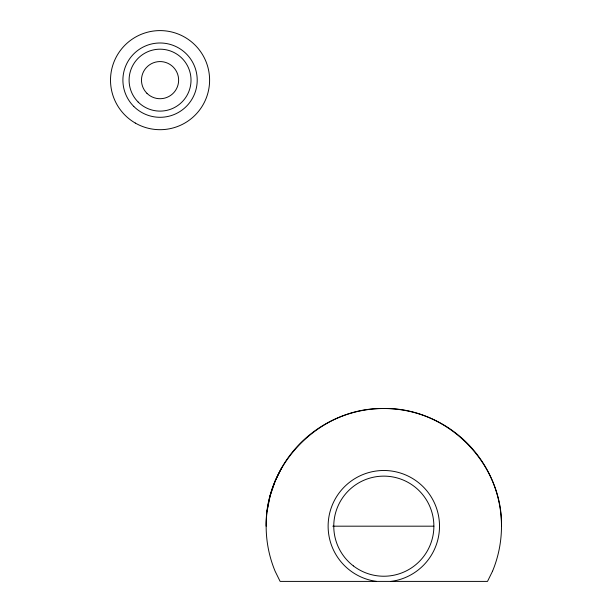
<?xml version="1.0" encoding="UTF-8"?>
<svg xmlns="http://www.w3.org/2000/svg" width="612" height="612" viewBox="0 0 612 612"><rect width="100%" height="100%" fill="white"/><g stroke="black" fill="none" stroke-linecap="round" stroke-linejoin="round"><path stroke-width="0.92" d="M266.151 526.182C264.82 463.292 320.925 407.194 383.816 408.518C446.714 407.194 502.812 463.292 501.488 526.182M267.153 510.821L270.16 495.728L275.186 481.116L281.918 467.346M332.798 526.182L433.885 526.182M376.548 581.4A55.692 55.692 0 0 1 336.845 496.263A55.692 55.692 0 0 1 430.787 496.263A55.692 55.692 0 0 1 391.091 581.4M492.53 571.21L487.504 581.4L280.128 581.4L275.109 571.21A117.672 117.672 0 0 1 383.816 408.518A117.672 117.672 0 0 1 492.53 571.21M353.346 565.893A50.062 50.062 0 0 0 433.449 532.715A50.062 50.062 0 0 0 364.66 479.938A50.062 50.062 0 0 0 353.346 565.893M146.918 93.284A18.582 18.582 0 0 0 178 84.953A18.582 18.582 0 0 0 155.249 62.202A18.582 18.582 0 0 0 146.918 93.284M138.159 102.043A30.967 30.967 0 0 0 189.965 88.159A30.967 30.967 0 0 0 152.044 50.238A30.967 30.967 0 0 0 138.159 102.043M133.783 106.419A37.156 37.156 0 0 0 195.947 89.765A37.156 37.156 0 0 0 150.437 44.255A37.156 37.156 0 0 0 133.783 106.419M135.283 123.05A49.541 49.541 0 0 0 209.602 80.141A49.541 49.541 0 0 0 135.283 37.24A49.541 49.541 0 0 0 135.283 123.05"/></g></svg>
